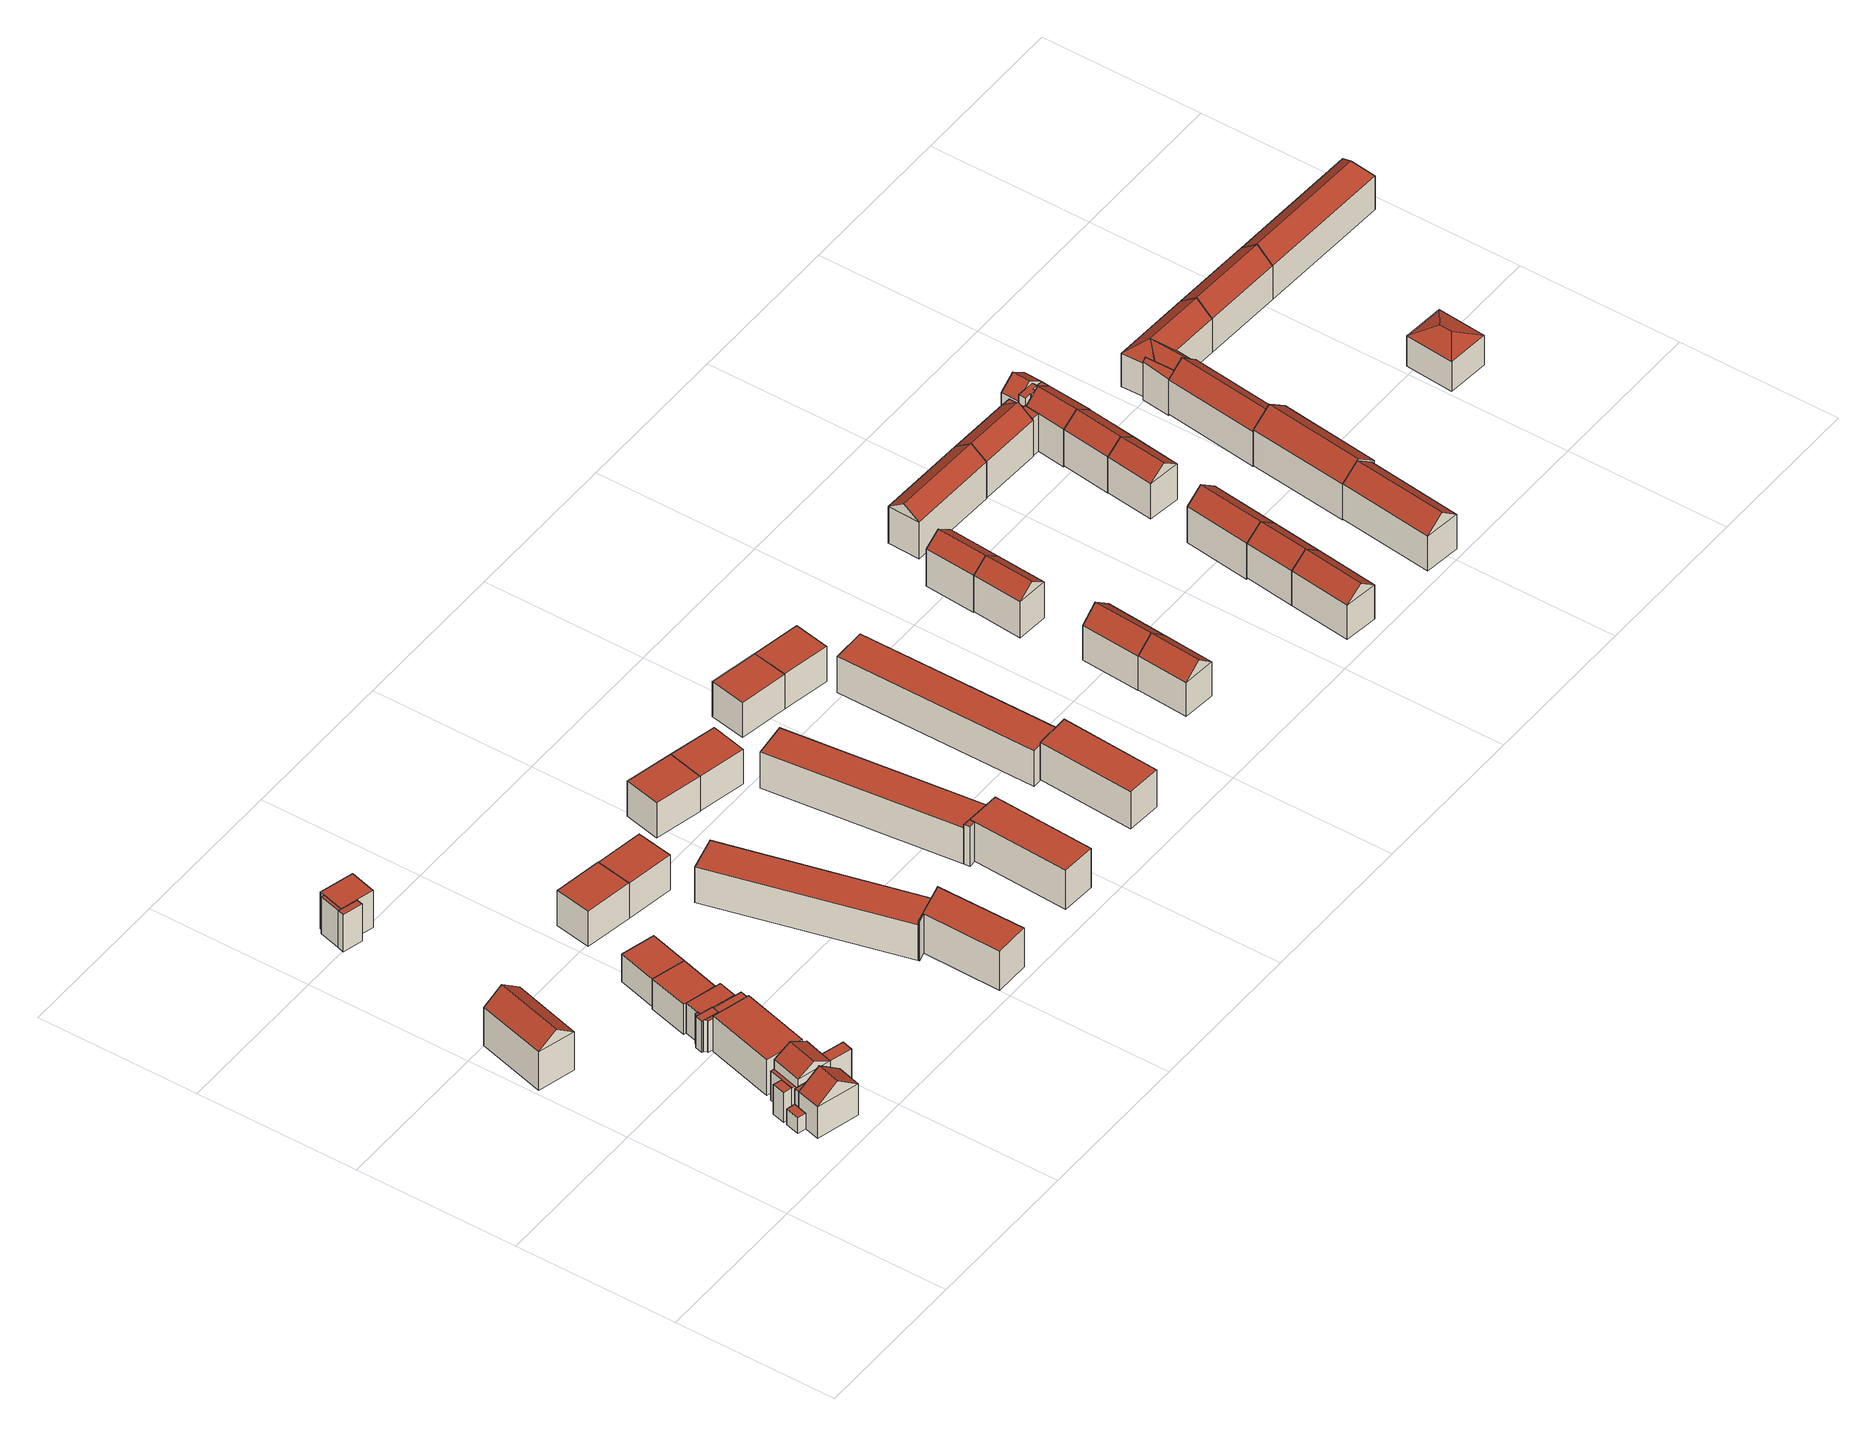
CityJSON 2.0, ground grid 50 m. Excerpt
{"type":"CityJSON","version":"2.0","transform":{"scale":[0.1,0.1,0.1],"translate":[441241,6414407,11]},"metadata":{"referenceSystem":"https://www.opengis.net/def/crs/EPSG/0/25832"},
"CityObjects":{
"building1":{"type":"Building","attributes":{"function":"31001_1010","roofType":"3100","measuredHeight":17.87,"storeysAboveGround":4},"geometry":[{"type":"Solid","lod":"2","boundaries":[[[[0,1,2,3]],[[4,5,1,0]],[[6,7,5,4]],[[3,2,7,6]],[[0,8,4]],[[6,9,3]],[[3,9,8,0]],[[4,8,9,6]],[[1,5,7,2]]]],"semantics":{"surfaces":[{"type":"WallSurface"},{"type":"RoofSurface","Flaechenneigung":"53.3262063543218","Flaechenrichtung":"285.174370430867","Flaechengroesse":"165.221663962903"},{"type":"RoofSurface","Flaechenneigung":"53.3262239040258","Flaechenrichtung":"105.172777276042","Flaechengroesse":"165.224297874165"},{"type":"GroundSurface"}],"values":[[0,0,0,0,0,0,1,2,3]]}}]},
"building2":{"type":"Building","attributes":{"function":"31001_1010"},"children":["building2-1","building2-2","building2-3"]},
"building2-1":{"type":"BuildingPart","attributes":{"roofType":"1000","measuredHeight":5.47,"storeysAboveGround":3},"parents":["building2"],"geometry":[{"type":"Solid","lod":"2","boundaries":[[[[10,11,12,13]],[[14,15,11,10]],[[16,17,15,14]],[[13,12,17,16]],[[14,10,13,16]],[[11,15,17,12]]]],"semantics":{"surfaces":[{"type":"WallSurface"},{"type":"RoofSurface","Flaechenneigung":"90","Flaechenrichtung":"0","Flaechengroesse":"11.9867697194976"},{"type":"GroundSurface"}],"values":[[0,0,0,0,1,2]]}}]},
"building2-2":{"type":"BuildingPart","attributes":{"roofType":"1000","measuredHeight":11.01,"storeysAboveGround":3},"parents":["building2"],"geometry":[{"type":"Solid","lod":"2","boundaries":[[[[18,19,20,21]],[[22,23,19,18]],[[24,15,23,22]],[[21,20,15,24]],[[22,18,21,24]],[[19,23,15,20]]]],"semantics":{"surfaces":[{"type":"WallSurface"},{"type":"RoofSurface","Flaechenneigung":"90","Flaechenrichtung":"0","Flaechengroesse":"14.927198244643"},{"type":"GroundSurface"}],"values":[[0,0,0,0,1,2]]}}]},
"building2-3":{"type":"BuildingPart","attributes":{"roofType":"3100","measuredHeight":16.11,"storeysAboveGround":3},"parents":["building2"],"geometry":[{"type":"Solid","lod":"2","boundaries":[[[[25,26,27,28]],[[29,30,26,25]],[[22,23,30,29]],[[28,27,23,22]],[[25,31,29]],[[22,32,28]],[[28,32,31,25]],[[29,31,32,22]],[[26,30,23,27]]]],"semantics":{"surfaces":[{"type":"WallSurface"},{"type":"RoofSurface","Flaechenneigung":"53.3570650582758","Flaechenrichtung":"105.169505049683","Flaechengroesse":"64.5925105386261"},{"type":"RoofSurface","Flaechenneigung":"53.3572821043724","Flaechenrichtung":"285.171115471322","Flaechengroesse":"64.5947381424266"},{"type":"GroundSurface"}],"values":[[0,0,0,0,0,0,1,2,3]]}}]},
"building3":{"type":"Building","attributes":{"function":"31001_1010"},"children":["building3-1","building3-2","building3-3","building3-4"]},
"building3-1":{"type":"BuildingPart","attributes":{"roofType":"3100","measuredHeight":16.65,"storeysAboveGround":3},"parents":["building3"],"geometry":[{"type":"Solid","lod":"2","boundaries":[[[[33,34,35,36]],[[37,38,34,33]],[[39,40,38,37]],[[36,35,40,39]],[[33,41,37]],[[39,42,36]],[[36,42,41,33]],[[37,41,42,39]],[[34,38,40,35]]]],"semantics":{"surfaces":[{"type":"WallSurface"},{"type":"RoofSurface","Flaechenneigung":"60.4357226356546","Flaechenrichtung":"105.176088720947","Flaechengroesse":"60.1619145577677"},{"type":"RoofSurface","Flaechenneigung":"60.4354948181865","Flaechenrichtung":"285.185744306578","Flaechengroesse":"60.1607860718743"},{"type":"GroundSurface"}],"values":[[0,0,0,0,0,0,1,2,3]]}}]},
"building3-2":{"type":"BuildingPart","attributes":{"roofType":"1000","measuredHeight":10.23,"storeysAboveGround":3},"parents":["building3"],"geometry":[{"type":"Solid","lod":"2","boundaries":[[[[43,44,45,46]],[[47,48,44,43]],[[49,40,48,47]],[[46,45,40,49]],[[47,43,46,49]],[[44,48,40,45]]]],"semantics":{"surfaces":[{"type":"WallSurface"},{"type":"RoofSurface","Flaechenneigung":"90","Flaechenrichtung":"0","Flaechengroesse":"9.62189279402808"},{"type":"GroundSurface"}],"values":[[0,0,0,0,1,2]]}}]},
"building3-3":{"type":"BuildingPart","attributes":{"roofType":"1000","measuredHeight":13.58,"storeysAboveGround":3},"parents":["building3"],"geometry":[{"type":"Solid","lod":"2","boundaries":[[[[50,51,52,53]],[[54,55,51,50]],[[33,34,55,54]],[[53,52,34,33]],[[54,50,53,33]],[[51,55,34,52]]]],"semantics":{"surfaces":[{"type":"WallSurface"},{"type":"RoofSurface","Flaechenneigung":"90","Flaechenrichtung":"0","Flaechengroesse":"24.1473785843687"},{"type":"GroundSurface"}],"values":[[0,0,0,0,1,2]]}}]},
"building3-4":{"type":"BuildingPart","attributes":{"roofType":"1000","measuredHeight":10.23,"storeysAboveGround":3},"parents":["building3"],"geometry":[{"type":"Solid","lod":"2","boundaries":[[[[56,57,44,43]],[[58,59,57,56]],[[60,61,59,58]],[[43,44,61,60]],[[58,56,43,60]],[[57,59,61,44]]]],"semantics":{"surfaces":[{"type":"WallSurface"},{"type":"RoofSurface","Flaechenneigung":"90","Flaechenrichtung":"0","Flaechengroesse":"11.383692796248"},{"type":"GroundSurface"}],"values":[[0,0,0,0,1,2]]}}]},
"building4":{"type":"Building","attributes":{"function":"31001_1010","yearOfConstruction":1968,"roofType":"1000","measuredHeight":12.56,"storeysAboveGround":4},"geometry":[{"type":"Solid","lod":"2","boundaries":[[[[62,63,64,65]],[[66,67,63,62]],[[68,69,67,66]],[[65,64,69,68]],[[66,62,65,68]],[[63,67,69,64]]]],"semantics":{"surfaces":[{"type":"WallSurface"},{"type":"RoofSurface","Flaechenneigung":"90","Flaechenrichtung":"0","Flaechengroesse":"257.862427987061"},{"type":"GroundSurface"}],"values":[[0,0,0,0,1,2]]}}]},
"building5":{"type":"Building","attributes":{"function":"31001_1010"},"children":["building5-1","building5-2","building5-3","building5-4","building5-5"]},
"building5-1":{"type":"BuildingPart","attributes":{"roofType":"1000","measuredHeight":10.43,"storeysAboveGround":3},"parents":["building5"],"geometry":[{"type":"Solid","lod":"2","boundaries":[[[[70,71,72,73]],[[74,75,71,70]],[[76,77,75,74]],[[73,72,77,76]],[[74,70,73,76]],[[71,75,77,72]]]],"semantics":{"surfaces":[{"type":"WallSurface"},{"type":"RoofSurface","Flaechenneigung":"90","Flaechenrichtung":"0","Flaechengroesse":"40.1415553747765"},{"type":"GroundSurface"}],"values":[[0,0,0,0,1,2]]}}]},
"building5-2":{"type":"BuildingPart","attributes":{"roofType":"1000","measuredHeight":11.01,"storeysAboveGround":3},"parents":["building5"],"geometry":[{"type":"Solid","lod":"2","boundaries":[[[[78,79,80,81]],[[82,83,79,78]],[[84,85,83,82]],[[86,87,85,84]],[[81,80,87,86]],[[84,82,78,81,86]],[[79,83,85,87,80]]]],"semantics":{"surfaces":[{"type":"WallSurface"},{"type":"RoofSurface","Flaechenneigung":"90","Flaechenrichtung":"0","Flaechengroesse":"4.60245014057154"},{"type":"GroundSurface"}],"values":[[0,0,0,0,0,1,2]]}}]},
"building5-3":{"type":"BuildingPart","attributes":{"roofType":"1000","measuredHeight":10.88,"storeysAboveGround":3},"parents":["building5"],"geometry":[{"type":"Solid","lod":"2","boundaries":[[[[88,89,90,91]],[[92,71,89,88]],[[93,87,71,92]],[[91,90,87,93]],[[92,88,91,93]],[[89,71,87,90]]]],"semantics":{"surfaces":[{"type":"WallSurface"},{"type":"RoofSurface","Flaechenneigung":"90","Flaechenrichtung":"0","Flaechengroesse":"14.4697387849442"},{"type":"GroundSurface"}],"values":[[0,0,0,0,1,2]]}}]},
"building5-4":{"type":"BuildingPart","attributes":{"roofType":"1000","measuredHeight":10.59,"storeysAboveGround":3},"parents":["building5"],"geometry":[{"type":"Solid","lod":"2","boundaries":[[[[94,95,96,97]],[[98,99,95,94]],[[100,101,99,98]],[[97,96,101,100]],[[98,94,97,100]],[[95,99,101,96]]]],"semantics":{"surfaces":[{"type":"WallSurface"},{"type":"RoofSurface","Flaechenneigung":"90","Flaechenrichtung":"0","Flaechengroesse":"1.1325940558885"},{"type":"GroundSurface"}],"values":[[0,0,0,0,1,2]]}}]},
"building5-5":{"type":"BuildingPart","attributes":{"roofType":"1000","measuredHeight":10.59,"storeysAboveGround":3},"parents":["building5"],"geometry":[{"type":"Solid","lod":"2","boundaries":[[[[102,103,104,105]],[[106,107,103,102]],[[100,101,107,106]],[[105,104,101,100]],[[106,102,105,100]],[[103,107,101,104]]]],"semantics":{"surfaces":[{"type":"WallSurface"},{"type":"RoofSurface","Flaechenneigung":"90","Flaechenrichtung":"0","Flaechengroesse":"66.3403707200503"},{"type":"GroundSurface"}],"values":[[0,0,0,0,1,2]]}}]},
"building6":{"type":"Building","attributes":{"function":"31001_1010","yearOfConstruction":1957,"roofType":"1000","measuredHeight":10.55,"storeysAboveGround":3},"geometry":[{"type":"Solid","lod":"2","boundaries":[[[[108,109,110,111]],[[112,113,109,108]],[[114,115,113,112]],[[111,110,115,114]],[[112,108,111,114]],[[109,113,115,110]]]],"semantics":{"surfaces":[{"type":"WallSurface"},{"type":"RoofSurface","Flaechenneigung":"90","Flaechenrichtung":"0","Flaechengroesse":"133.110974504643"},{"type":"GroundSurface"}],"values":[[0,0,0,0,1,2]]}}]},
"building7":{"type":"Building","attributes":{"function":"31001_1010"},"children":["building7-1","building7-2","building7-3"]},
"building7-1":{"type":"BuildingPart","attributes":{"roofType":"1000","measuredHeight":12.86,"storeysAboveGround":4},"parents":["building7"],"geometry":[{"type":"Solid","lod":"2","boundaries":[[[[116,117,118,119]],[[120,121,117,116]],[[122,123,121,120]],[[119,118,123,122]],[[120,116,119,122]],[[117,121,123,118]]]],"semantics":{"surfaces":[{"type":"WallSurface"},{"type":"RoofSurface","Flaechenneigung":"90","Flaechenrichtung":"0","Flaechengroesse":"13.676892886435"},{"type":"GroundSurface"}],"values":[[0,0,0,0,1,2]]}}]},
"building7-2":{"type":"BuildingPart","attributes":{"roofType":"1000","measuredHeight":12.87,"storeysAboveGround":4},"parents":["building7"],"geometry":[{"type":"Solid","lod":"2","boundaries":[[[[124,125,117,116]],[[126,127,125,124]],[[128,129,127,126]],[[116,117,129,128]],[[126,124,116,128]],[[125,127,129,117]]]],"semantics":{"surfaces":[{"type":"WallSurface"},{"type":"RoofSurface","Flaechenneigung":"90","Flaechenrichtung":"0","Flaechengroesse":"6.84069919198164"},{"type":"GroundSurface"}],"values":[[0,0,0,0,1,2]]}}]},
"building7-3":{"type":"BuildingPart","attributes":{"roofType":"1000","measuredHeight":12.87,"storeysAboveGround":4},"parents":["building7"],"geometry":[{"type":"Solid","lod":"2","boundaries":[[[[130,131,132,133]],[[134,135,131,130]],[[128,129,135,134]],[[133,132,129,128]],[[134,130,133,128]],[[131,135,129,132]]]],"semantics":{"surfaces":[{"type":"WallSurface"},{"type":"RoofSurface","Flaechenneigung":"90","Flaechenrichtung":"0","Flaechengroesse":"90.8068879222436"},{"type":"GroundSurface"}],"values":[[0,0,0,0,1,2]]}}]},
"building8":{"type":"Building","attributes":{"function":"31001_1010","yearOfConstruction":1957,"roofType":"1000","measuredHeight":9.77,"storeysAboveGround":3},"geometry":[{"type":"Solid","lod":"2","boundaries":[[[[136,137,138,108]],[[139,140,137,136]],[[112,141,140,139]],[[108,138,141,112]],[[139,136,108,112]],[[137,140,141,138]]]],"semantics":{"surfaces":[{"type":"WallSurface"},{"type":"RoofSurface","Flaechenneigung":"90","Flaechenrichtung":"0","Flaechengroesse":"130.288778494715"},{"type":"GroundSurface"}],"values":[[0,0,0,0,1,2]]}}]},
"building9":{"type":"Building","attributes":{"function":"31001_1010","yearOfConstruction":1957,"roofType":"1000","measuredHeight":12.39,"storeysAboveGround":4},"geometry":[{"type":"Solid","lod":"2","boundaries":[[[[142,143,144,145]],[[146,147,143,142]],[[148,149,147,146]],[[145,144,149,148]],[[146,142,145,148]],[[143,147,149,144]]]],"semantics":{"surfaces":[{"type":"WallSurface"},{"type":"RoofSurface","Flaechenneigung":"90","Flaechenrichtung":"0","Flaechengroesse":"168.422878486349"},{"type":"GroundSurface"}],"values":[[0,0,0,0,1,2]]}}]},
"building10":{"type":"Building","attributes":{"function":"31001_1010","yearOfConstruction":1968,"roofType":"1000","measuredHeight":12.31,"storeysAboveGround":4},"geometry":[{"type":"Solid","lod":"2","boundaries":[[[[150,151,147,152]],[[153,154,151,150]],[[155,149,154,153]],[[152,147,149,155]],[[153,150,152,155]],[[151,154,149,147]]]],"semantics":{"surfaces":[{"type":"WallSurface"},{"type":"RoofSurface","Flaechenneigung":"90","Flaechenrichtung":"0","Flaechengroesse":"168.854575491762"},{"type":"GroundSurface"}],"values":[[0,0,0,0,1,2]]}}]},
"building11":{"type":"Building","attributes":{"function":"31001_1010"},"children":["building11-1","building11-2","building11-3"]},
"building11-1":{"type":"BuildingPart","attributes":{"roofType":"1000","measuredHeight":13.7,"storeysAboveGround":4},"parents":["building11"],"geometry":[{"type":"Solid","lod":"2","boundaries":[[[[156,157,158,159]],[[160,161,157,156]],[[162,163,161,160]],[[159,158,163,162]],[[160,156,159,162]],[[157,161,163,158]]]],"semantics":{"surfaces":[{"type":"WallSurface"},{"type":"RoofSurface","Flaechenneigung":"90","Flaechenrichtung":"0","Flaechengroesse":"275.22417418438"},{"type":"GroundSurface"}],"values":[[0,0,0,0,1,2]]}}]},
"building11-2":{"type":"BuildingPart","attributes":{"roofType":"1000","measuredHeight":13.7,"storeysAboveGround":4},"parents":["building11"],"geometry":[{"type":"Solid","lod":"2","boundaries":[[[[164,165,166,167]],[[168,169,165,164]],[[156,157,169,168]],[[167,166,157,156]],[[168,164,167,156]],[[165,169,157,166]]]],"semantics":{"surfaces":[{"type":"WallSurface"},{"type":"RoofSurface","Flaechenneigung":"90","Flaechenrichtung":"0","Flaechengroesse":"1.33285164569661"},{"type":"GroundSurface"}],"values":[[0,0,0,0,1,2]]}}]},
"building11-3":{"type":"BuildingPart","attributes":{"roofType":"1000","measuredHeight":12.52,"storeysAboveGround":4},"parents":["building11"],"geometry":[{"type":"Solid","lod":"2","boundaries":[[[[170,171,169,172]],[[173,174,171,170]],[[175,176,174,173]],[[172,169,176,175]],[[173,170,172,175]],[[171,174,176,169]]]],"semantics":{"surfaces":[{"type":"WallSurface"},{"type":"RoofSurface","Flaechenneigung":"90","Flaechenrichtung":"0","Flaechengroesse":"658.351231168427"},{"type":"GroundSurface"}],"values":[[0,0,0,0,1,2]]}}]},
"building12":{"type":"Building","attributes":{"function":"31001_1010","yearOfConstruction":1957,"roofType":"1000","measuredHeight":12.36,"storeysAboveGround":4},"geometry":[{"type":"Solid","lod":"2","boundaries":[[[[177,178,179,180]],[[181,182,178,177]],[[183,184,182,181]],[[180,179,184,183]],[[181,177,180,183]],[[178,182,184,179]]]],"semantics":{"surfaces":[{"type":"WallSurface"},{"type":"RoofSurface","Flaechenneigung":"90","Flaechenrichtung":"0","Flaechengroesse":"168.617750005573"},{"type":"GroundSurface"}],"values":[[0,0,0,0,1,2]]}}]},
"building13":{"type":"Building","attributes":{"function":"31001_1010"},"children":["building13-1","building13-2","building13-3"]},
"building13-1":{"type":"BuildingPart","attributes":{"roofType":"1000","measuredHeight":13.76,"storeysAboveGround":4},"parents":["building13"],"geometry":[{"type":"Solid","lod":"2","boundaries":[[[[185,186,187,188]],[[189,190,186,185]],[[191,192,190,189]],[[188,187,192,191]],[[189,185,188,191]],[[186,190,192,187]]]],"semantics":{"surfaces":[{"type":"WallSurface"},{"type":"RoofSurface","Flaechenneigung":"90","Flaechenrichtung":"0","Flaechengroesse":"332.020972158929"},{"type":"GroundSurface"}],"values":[[0,0,0,0,1,2]]}}]},
"building13-2":{"type":"BuildingPart","attributes":{"roofType":"1000","measuredHeight":13.76,"storeysAboveGround":4},"parents":["building13"],"geometry":[{"type":"Solid","lod":"2","boundaries":[[[[193,194,195,196]],[[197,198,194,193]],[[188,187,198,197]],[[196,195,187,188]],[[197,193,196,188]],[[194,198,187,195]]]],"semantics":{"surfaces":[{"type":"WallSurface"},{"type":"RoofSurface","Flaechenneigung":"90","Flaechenrichtung":"0","Flaechengroesse":"4.09780037588124"},{"type":"GroundSurface"}],"values":[[0,0,0,0,1,2]]}}]},
"building13-3":{"type":"BuildingPart","attributes":{"roofType":"1000","measuredHeight":12.62,"storeysAboveGround":4},"parents":["building13"],"geometry":[{"type":"Solid","lod":"2","boundaries":[[[[199,200,198,201]],[[202,203,200,199]],[[204,205,203,202]],[[201,198,205,204]],[[202,199,201,204]],[[200,203,205,198]]]],"semantics":{"surfaces":[{"type":"WallSurface"},{"type":"RoofSurface","Flaechenneigung":"90","Flaechenrichtung":"0","Flaechengroesse":"633.548157967728"},{"type":"GroundSurface"}],"values":[[0,0,0,0,1,2]]}}]},
"building14":{"type":"Building","attributes":{"function":"31001_1010","yearOfConstruction":1957,"roofType":"1000","measuredHeight":12.21,"storeysAboveGround":4},"geometry":[{"type":"Solid","lod":"2","boundaries":[[[[206,207,208,181]],[[209,210,207,206]],[[183,211,210,209]],[[181,208,211,183]],[[209,206,181,183]],[[207,210,211,208]]]],"semantics":{"surfaces":[{"type":"WallSurface"},{"type":"RoofSurface","Flaechenneigung":"90","Flaechenrichtung":"0","Flaechengroesse":"168.77501399601"},{"type":"GroundSurface"}],"values":[[0,0,0,0,1,2]]}}]},
"building15":{"type":"Building","attributes":{"function":"31001_1010","yearOfConstruction":1957,"roofType":"1000","measuredHeight":12.98,"storeysAboveGround":4},"geometry":[{"type":"Solid","lod":"2","boundaries":[[[[212,213,214,215]],[[216,217,213,212]],[[218,219,217,216]],[[215,214,219,218]],[[216,212,215,218]],[[213,217,219,214]]]],"semantics":{"surfaces":[{"type":"WallSurface"},{"type":"RoofSurface","Flaechenneigung":"90","Flaechenrichtung":"0","Flaechengroesse":"322.295426498739"},{"type":"GroundSurface"}],"values":[[0,0,0,0,1,2]]}}]},
"building16":{"type":"Building","attributes":{"function":"31001_1010","yearOfConstruction":1957,"roofType":"1000","measuredHeight":12.26,"storeysAboveGround":4},"geometry":[{"type":"Solid","lod":"2","boundaries":[[[[220,221,222,223]],[[224,225,221,220]],[[226,227,225,224]],[[223,222,227,226]],[[224,220,223,226]],[[221,225,227,222]]]],"semantics":{"surfaces":[{"type":"WallSurface"},{"type":"RoofSurface","Flaechenneigung":"90","Flaechenrichtung":"0","Flaechengroesse":"168.439727989619"},{"type":"GroundSurface"}],"values":[[0,0,0,0,1,2]]}}]},
"building17":{"type":"Building","attributes":{"function":"31001_1010","yearOfConstruction":1957,"roofType":"1000","measuredHeight":12.6,"storeysAboveGround":4},"geometry":[{"type":"Solid","lod":"2","boundaries":[[[[228,229,230,231]],[[232,233,229,228]],[[234,235,233,232]],[[231,230,235,234]],[[232,228,231,234]],[[229,233,235,230]]]],"semantics":{"surfaces":[{"type":"WallSurface"},{"type":"RoofSurface","Flaechenneigung":"90","Flaechenrichtung":"0","Flaechengroesse":"646.81801200865"},{"type":"GroundSurface"}],"values":[[0,0,0,0,1,2]]}}]},
"building18":{"type":"Building","attributes":{"function":"31001_1010","yearOfConstruction":1957,"roofType":"1000","measuredHeight":12.27,"storeysAboveGround":4},"geometry":[{"type":"Solid","lod":"2","boundaries":[[[[236,221,225,237]],[[238,239,221,236]],[[240,241,239,238]],[[237,225,241,240]],[[238,236,237,240]],[[221,239,241,225]]]],"semantics":{"surfaces":[{"type":"WallSurface"},{"type":"RoofSurface","Flaechenneigung":"90","Flaechenrichtung":"0","Flaechengroesse":"164.881078001028"},{"type":"GroundSurface"}],"values":[[0,0,0,0,1,2]]}}]},
"building19":{"type":"Building","attributes":{"function":"31001_1010","yearOfConstruction":1978,"roofType":"3100","measuredHeight":16.3,"storeysAboveGround":4},"geometry":[{"type":"Solid","lod":"2","boundaries":[[[[242,243,244,245]],[[246,247,243,242]],[[248,249,247,246]],[[245,244,249,248]],[[242,250,246]],[[248,251,245]],[[245,251,250,242]],[[246,250,251,248]],[[243,247,249,244]]]],"semantics":{"surfaces":[{"type":"WallSurface"},{"type":"RoofSurface","Flaechenneigung":"49.6565170938041","Flaechenrichtung":"94.4942833367131","Flaechengroesse":"108.002213093602"},{"type":"RoofSurface","Flaechenneigung":"49.6554458917428","Flaechenrichtung":"274.185987016525","Flaechengroesse":"108.003320143643"},{"type":"GroundSurface"}],"values":[[0,0,0,0,0,0,1,2,3]]}}]},
"building20":{"type":"Building","attributes":{"function":"31001_1010","yearOfConstruction":1994,"roofType":"3100","measuredHeight":16.58,"storeysAboveGround":4},"geometry":[{"type":"Solid","lod":"2","boundaries":[[[[252,253,254,255]],[[256,257,253,252]],[[258,259,257,256]],[[255,254,259,258]],[[252,260,256]],[[258,251,255]],[[255,251,260,252]],[[256,260,251,258]],[[253,257,259,254]]]],"semantics":{"surfaces":[{"type":"WallSurface"},{"type":"RoofSurface","Flaechenneigung":"49.2901648306681","Flaechenrichtung":"274.18980639503","Flaechengroesse":"127.957667747034"},{"type":"RoofSurface","Flaechenneigung":"49.2901606285414","Flaechenrichtung":"94.4993783004912","Flaechengroesse":"128.406912823197"},{"type":"GroundSurface"}],"values":[[0,0,0,0,0,0,1,2,3]]}}]},
"building21":{"type":"Building","attributes":{"function":"31001_1010","yearOfConstruction":1978,"roofType":"3100","measuredHeight":16.32,"storeysAboveGround":4},"geometry":[{"type":"Solid","lod":"2","boundaries":[[[[261,262,263,264]],[[265,266,262,261]],[[267,268,266,265]],[[264,263,268,267]],[[261,269,265]],[[267,270,264]],[[264,270,269,261]],[[265,269,270,267]],[[262,266,268,263]]]],"semantics":{"surfaces":[{"type":"WallSurface"},{"type":"RoofSurface","Flaechenneigung":"53.4220950874792","Flaechenrichtung":"274.527224844987","Flaechengroesse":"93.1942657106724"},{"type":"RoofSurface","Flaechenneigung":"53.4220950948495","Flaechenrichtung":"94.527224845243","Flaechengroesse":"93.1942657087378"},{"type":"GroundSurface"}],"values":[[0,0,0,0,0,0,1,2,3]]}}]},
"building22":{"type":"Building","attributes":{"function":"31001_1010","yearOfConstruction":1957,"roofType":"3100","measuredHeight":16.58,"storeysAboveGround":4},"geometry":[{"type":"Solid","lod":"2","boundaries":[[[[265,271,272,273]],[[261,274,271,265]],[[275,276,274,261]],[[273,272,276,275]],[[265,269,261]],[[275,277,273]],[[273,277,269,265]],[[261,269,277,275]],[[271,274,276,272]]]],"semantics":{"surfaces":[{"type":"WallSurface"},{"type":"RoofSurface","Flaechenneigung":"53.4094845970474","Flaechenrichtung":"94.5273518390461","Flaechengroesse":"94.3454330787803"},{"type":"RoofSurface","Flaechenneigung":"53.4095729770566","Flaechenrichtung":"274.527351839992","Flaechengroesse":"94.3454330749965"},{"type":"GroundSurface"}],"values":[[0,0,0,0,0,0,1,2,3]]}}]},
"building23":{"type":"Building","attributes":{"function":"31001_1010","yearOfConstruction":1957,"roofType":"3100","measuredHeight":16.22,"storeysAboveGround":4},"geometry":[{"type":"Solid","lod":"2","boundaries":[[[[278,279,280,281]],[[282,283,279,278]],[[284,285,283,282]],[[281,280,285,284]],[[278,286,282]],[[284,287,281]],[[281,287,286,278]],[[282,286,287,284]],[[279,283,285,280]]]],"semantics":{"surfaces":[{"type":"WallSurface"},{"type":"RoofSurface","Flaechenneigung":"51.2803716904245","Flaechenrichtung":"277.180779723558","Flaechengroesse":"129.677704665972"},{"type":"RoofSurface","Flaechenneigung":"51.2802803933556","Flaechenrichtung":"97.1800124258863","Flaechengroesse":"129.745405800096"},{"type":"GroundSurface"}],"values":[[0,0,0,0,0,0,1,2,3]]}}]},
"building24":{"type":"Building","attributes":{"function":"31001_1010","yearOfConstruction":1957,"roofType":"3100","measuredHeight":16.57,"storeysAboveGround":4},"geometry":[{"type":"Solid","lod":"2","boundaries":[[[[288,289,290,291]],[[292,293,289,288]],[[294,295,293,292]],[[291,290,295,294]],[[288,296,292]],[[294,297,291]],[[291,297,296,288]],[[292,296,297,294]],[[289,293,295,290]]]],"semantics":{"surfaces":[{"type":"WallSurface"},{"type":"RoofSurface","Flaechenneigung":"53.8437083852105","Flaechenrichtung":"2.56278153862022","Flaechengroesse":"174.925698395445"},{"type":"RoofSurface","Flaechenneigung":"53.8436919760523","Flaechenrichtung":"182.561587562623","Flaechengroesse":"175.281713006047"},{"type":"GroundSurface"}],"values":[[0,0,0,0,0,0,1,2,3]]}}]},
"building25":{"type":"Building","attributes":{"function":"31001_1010","yearOfConstruction":1957,"roofType":"3100","measuredHeight":16.27,"storeysAboveGround":4},"geometry":[{"type":"Solid","lod":"2","boundaries":[[[[298,299,279,278]],[[300,301,299,298]],[[282,283,301,300]],[[278,279,283,282]],[[298,302,300]],[[282,286,278]],[[278,286,302,298]],[[300,302,286,282]],[[299,301,283,279]]]],"semantics":{"surfaces":[{"type":"WallSurface"},{"type":"RoofSurface","Flaechenneigung":"51.4071643902843","Flaechenrichtung":"277.183144437233","Flaechengroesse":"104.444824851987"},{"type":"RoofSurface","Flaechenneigung":"51.4072345814623","Flaechenrichtung":"97.1842211177721","Flaechengroesse":"104.160316900391"},{"type":"GroundSurface"}],"values":[[0,0,0,0,0,0,1,2,3]]}}]},
"building26":{"type":"Building","attributes":{"function":"31001_1010","yearOfConstruction":1957,"roofType":"3100","measuredHeight":16.96,"storeysAboveGround":4},"geometry":[{"type":"Solid","lod":"2","boundaries":[[[[303,304,305,298]],[[306,307,304,303]],[[300,308,307,306]],[[298,305,308,300]],[[303,309,306]],[[300,302,298]],[[298,302,309,303]],[[306,309,302,300]],[[304,307,308,305]]]],"semantics":{"surfaces":[{"type":"WallSurface"},{"type":"RoofSurface","Flaechenneigung":"51.2133741750584","Flaechenrichtung":"277.183782989908","Flaechengroesse":"139.681493367766"},{"type":"RoofSurface","Flaechenneigung":"51.2133461849161","Flaechenrichtung":"97.1824939642109","Flaechengroesse":"139.895235085034"},{"type":"GroundSurface"}],"values":[[0,0,0,0,0,0,1,2,3]]}}]},
"building27":{"type":"Building","attributes":{"function":"31001_1010","yearOfConstruction":1957,"roofType":"3100","measuredHeight":16.24,"storeysAboveGround":4},"geometry":[{"type":"Solid","lod":"2","boundaries":[[[[310,311,312,313]],[[314,315,311,310]],[[316,317,315,314]],[[313,312,317,316]],[[310,318,314]],[[316,319,313]],[[313,319,318,310]],[[314,318,319,316]],[[311,315,317,312]]]],"semantics":{"surfaces":[{"type":"WallSurface"},{"type":"RoofSurface","Flaechenneigung":"52.9349854168434","Flaechenrichtung":"277.286983963565","Flaechengroesse":"94.5830578889252"},{"type":"RoofSurface","Flaechenneigung":"52.9351304595754","Flaechenrichtung":"97.2530219440706","Flaechengroesse":"94.7227690640424"},{"type":"GroundSurface"}],"values":[[0,0,0,0,0,0,1,2,3]]}}]},
"building28":{"type":"Building","attributes":{"function":"31001_1010"},"children":["building28-1","building28-2","building28-3","building28-4"]},
"building28-1":{"type":"BuildingPart","attributes":{"roofType":"3100","measuredHeight":16.39,"storeysAboveGround":4},"parents":["building28"],"geometry":[{"type":"Solid","lod":"2","boundaries":[[[[320,321,322,288]],[[323,324,321,320]],[[292,325,324,323]],[[288,322,325,292]],[[320,326,323]],[[292,296,288]],[[288,296,326,320]],[[323,326,296,292]],[[321,324,325,322]]]],"semantics":{"surfaces":[{"type":"WallSurface"},{"type":"RoofSurface","Flaechenneigung":"53.5768313541766","Flaechenrichtung":"2.56452696169007","Flaechengroesse":"122.091847697999"},{"type":"RoofSurface","Flaechenneigung":"53.5768250054819","Flaechenrichtung":"182.564138503885","Flaechengroesse":"121.694410712167"},{"type":"GroundSurface"}],"values":[[0,0,0,0,0,0,1,2,3]]}}]},
"building28-2":{"type":"BuildingPart","attributes":{"roofType":"1000","measuredHeight":12.73,"storeysAboveGround":4},"parents":["building28"],"geometry":[{"type":"Solid","lod":"2","boundaries":[[[[320,321,327,328]],[[329,330,321,320]],[[331,332,330,329]],[[328,327,332,331]],[[329,320,328,331]],[[321,330,332,327]]]],"semantics":{"surfaces":[{"type":"WallSurface"},{"type":"RoofSurface","Flaechenneigung":"90","Flaechenrichtung":"0","Flaechengroesse":"13.7422312380058"},{"type":"GroundSurface"}],"values":[[0,0,0,0,1,2]]}}]},
"building28-3":{"type":"BuildingPart","attributes":{"roofType":"3100","measuredHeight":17.17,"storeysAboveGround":4},"parents":["building28"],"geometry":[{"type":"Solid","lod":"2","boundaries":[[[[333,334,335,336]],[[337,338,334,333]],[[339,340,338,337]],[[336,335,340,339]],[[333,341,337]],[[339,342,336]],[[336,342,341,333]],[[337,341,342,339]],[[334,338,340,335]]]],"semantics":{"surfaces":[{"type":"WallSurface"},{"type":"RoofSurface","Flaechenneigung":"52.5703156462643","Flaechenrichtung":"93.0145908514188","Flaechengroesse":"33.6649039400448"},{"type":"RoofSurface","Flaechenneigung":"52.5701291457598","Flaechenrichtung":"272.920761780162","Flaechengroesse":"33.5947460446098"},{"type":"GroundSurface"}],"values":[[0,0,0,0,0,0,1,2,3]]}}]},
"building28-4":{"type":"BuildingPart","attributes":{"roofType":"1000","measuredHeight":15.95,"storeysAboveGround":4},"parents":["building28"],"geometry":[{"type":"Solid","lod":"2","boundaries":[[[[343,344,345,346]],[[347,348,344,343]],[[349,332,348,347]],[[350,338,332,349]],[[351,352,338,350]],[[353,354,352,351]],[[355,356,354,353]],[[346,345,356,355]],[[353,351,350,349,347,343,346,355]],[[344,348,332,338,352,354,356,345]]]],"semantics":{"surfaces":[{"type":"WallSurface"},{"type":"RoofSurface","Flaechenneigung":"90","Flaechenrichtung":"0","Flaechengroesse":"12.2073521416568"},{"type":"GroundSurface"}],"values":[[0,0,0,0,0,0,0,0,1,2]]}}]},
"building29":{"type":"Building","attributes":{"function":"31001_1010","yearOfConstruction":1978,"roofType":"3100","measuredHeight":16.48,"storeysAboveGround":4},"geometry":[{"type":"Solid","lod":"2","boundaries":[[[[357,358,359,310]],[[360,361,358,357]],[[314,362,361,360]],[[310,359,362,314]],[[357,363,360]],[[314,318,310]],[[310,318,363,357]],[[360,363,318,314]],[[358,361,362,359]]]],"semantics":{"surfaces":[{"type":"WallSurface"},{"type":"RoofSurface","Flaechenneigung":"53.1101579816984","Flaechenrichtung":"277.287506098417","Flaechengroesse":"96.5045577503496"},{"type":"RoofSurface","Flaechenneigung":"53.1102806289866","Flaechenrichtung":"97.2494639298704","Flaechengroesse":"96.4838427833714"},{"type":"GroundSurface"}],"values":[[0,0,0,0,0,0,1,2,3]]}}]},
"building30":{"type":"Building","attributes":{"function":"31001_1010","yearOfConstruction":1957,"roofType":"3100","measuredHeight":16.63,"storeysAboveGround":4},"geometry":[{"type":"Solid","lod":"2","boundaries":[[[[364,365,366,367]],[[368,369,365,364]],[[370,371,369,368]],[[367,366,371,370]],[[364,372,368]],[[370,373,367]],[[367,373,372,364]],[[368,372,373,370]],[[365,369,371,366]]]],"semantics":{"surfaces":[{"type":"WallSurface"},{"type":"RoofSurface","Flaechenneigung":"51.488062809701","Flaechenrichtung":"276.939729727811","Flaechengroesse":"209.371815297383"},{"type":"RoofSurface","Flaechenneigung":"51.4880251535192","Flaechenrichtung":"97.0223065995296","Flaechengroesse":"209.369581343482"},{"type":"GroundSurface"}],"values":[[0,0,0,0,0,0,1,2,3]]}}]},
"building31":{"type":"Building","attributes":{"function":"31001_1010"},"children":["building31-1","building31-2","building31-3"]},
"building31-1":{"type":"BuildingPart","attributes":{"roofType":"3100","measuredHeight":16.82,"storeysAboveGround":4},"parents":["building31"],"geometry":[{"type":"Solid","lod":"2","boundaries":[[[[374,375,376,377]],[[378,379,375,374]],[[380,381,379,378]],[[377,376,381,380]],[[374,382,378]],[[380,383,377]],[[377,383,382,374]],[[378,382,383,380]],[[375,379,381,376]]]],"semantics":{"surfaces":[{"type":"WallSurface"},{"type":"RoofSurface","Flaechenneigung":"53.7763841707848","Flaechenrichtung":"95.6934878970022","Flaechengroesse":"83.0700909843001"},{"type":"RoofSurface","Flaechenneigung":"53.7647888633551","Flaechenrichtung":"276.74468501731","Flaechengroesse":"80.7637943434167"},{"type":"GroundSurface"}],"values":[[0,0,0,0,0,0,1,2,3]]}}]},
"building31-2":{"type":"BuildingPart","attributes":{"roofType":"1000","measuredHeight":13.22,"storeysAboveGround":4},"parents":["building31"],"geometry":[{"type":"Solid","lod":"2","boundaries":[[[[384,385,376,377]],[[386,387,385,384]],[[388,389,387,386]],[[390,391,389,388]],[[333,392,391,390]],[[377,376,392,333]],[[390,388,386,384,377,333]],[[385,387,389,391,392,376]]]],"semantics":{"surfaces":[{"type":"WallSurface"},{"type":"RoofSurface","Flaechenneigung":"90","Flaechenrichtung":"0","Flaechengroesse":"11.4708254958599"},{"type":"GroundSurface"}],"values":[[0,0,0,0,0,0,1,2]]}}]},
"building31-3":{"type":"BuildingPart","attributes":{"roofType":"1000","measuredHeight":13.22,"storeysAboveGround":4},"parents":["building31"],"geometry":[{"type":"Solid","lod":"2","boundaries":[[[[393,394,395,396]],[[397,398,394,393]],[[399,400,398,397]],[[401,402,400,399]],[[380,381,402,401]],[[396,395,381,380]],[[401,399,397,393,396,380]],[[394,398,400,402,381,395]]]],"semantics":{"surfaces":[{"type":"WallSurface"},{"type":"RoofSurface","Flaechenneigung":"90","Flaechenrichtung":"0","Flaechengroesse":"11.4096443595792"},{"type":"GroundSurface"}],"values":[[0,0,0,0,0,0,1,2]]}}]},
"building32":{"type":"Building","attributes":{"function":"31001_1010","yearOfConstruction":1957,"roofType":"3100","measuredHeight":17.23,"storeysAboveGround":4},"geometry":[{"type":"Solid","lod":"2","boundaries":[[[[403,404,405,406]],[[407,408,404,403]],[[409,410,408,407]],[[406,405,410,409]],[[403,411,407]],[[409,412,406]],[[406,412,411,403]],[[407,411,412,409]],[[404,408,410,405]]]],"semantics":{"surfaces":[{"type":"WallSurface"},{"type":"RoofSurface","Flaechenneigung":"51.8894732111981","Flaechenrichtung":"96.8813174790232","Flaechengroesse":"238.154026876364"},{"type":"RoofSurface","Flaechenneigung":"51.8895252031084","Flaechenrichtung":"276.892037347799","Flaechengroesse":"238.140013503161"},{"type":"GroundSurface"}],"values":[[0,0,0,0,0,0,1,2,3]]}}]},
"building33":{"type":"Building","attributes":{"function":"31001_1010","yearOfConstruction":1957,"roofType":"3100","measuredHeight":16.32,"storeysAboveGround":4},"geometry":[{"type":"Solid","lod":"2","boundaries":[[[[413,414,415,416]],[[417,418,414,413]],[[419,420,418,417]],[[416,415,420,419]],[[413,421,417]],[[419,422,416]],[[416,422,421,413]],[[417,421,422,419]],[[414,418,420,415]]]],"semantics":{"surfaces":[{"type":"WallSurface"},{"type":"RoofSurface","Flaechenneigung":"51.1906885710774","Flaechenrichtung":"276.942043507186","Flaechengroesse":"196.289724983015"},{"type":"RoofSurface","Flaechenneigung":"51.1907011837436","Flaechenrichtung":"97.0229165144915","Flaechengroesse":"196.280156033064"},{"type":"GroundSurface"}],"values":[[0,0,0,0,0,0,1,2,3]]}}]},
"building34":{"type":"Building","attributes":{"function":"31001_1010"},"children":["building34-1","building34-2","building34-3"]},
"building34-1":{"type":"BuildingPart","attributes":{"roofType":"5000","measuredHeight":16.03,"storeysAboveGround":4},"parents":["building34"],"geometry":[{"type":"Solid","lod":"2","boundaries":[[[[423,424,425,426]],[[427,428,424,423]],[[429,430,428,427]],[[426,425,430,429]],[[423,431,427]],[[429,432,426]],[[426,432,431,423]],[[427,431,432,429]],[[424,428,430,425]]]],"semantics":{"surfaces":[{"type":"WallSurface"},{"type":"RoofSurface","Flaechenneigung":"47.9406737707435","Flaechenrichtung":"268.620384388884","Flaechengroesse":"34.6768222112889"},{"type":"RoofSurface","Flaechenneigung":"50.5306208144148","Flaechenrichtung":"182.834311582651","Flaechengroesse":"148.197738106356"},{"type":"RoofSurface","Flaechenneigung":"50.5303105207183","Flaechenrichtung":"2.86603820362438","Flaechengroesse":"152.251657866331"},{"type":"GroundSurface"}],"values":[[0,0,0,0,1,0,2,3,4]]}}]},
"building34-2":{"type":"BuildingPart","attributes":{"roofType":"5000","measuredHeight":16.03,"storeysAboveGround":4},"parents":["building34"],"geometry":[{"type":"Solid","lod":"2","boundaries":[[[[423,424,433,434]],[[435,436,424,423]],[[437,438,436,435]],[[434,433,438,437]],[[423,431,435]],[[437,439,434]],[[434,439,431,423]],[[435,431,439,437]],[[424,436,438,433]]]],"semantics":{"surfaces":[{"type":"WallSurface"},{"type":"RoofSurface","Flaechenneigung":"-50.5541871791008","Flaechenrichtung":"2.82112281510426","Flaechengroesse":"30.5047644891261"},{"type":"RoofSurface","Flaechenneigung":"44.4276605490921","Flaechenrichtung":"271.546921495345","Flaechengroesse":"52.8749889708485"},{"type":"RoofSurface","Flaechenneigung":"44.4574157599885","Flaechenrichtung":"94.4937092441701","Flaechengroesse":"54.7237233627869"},{"type":"GroundSurface"}],"values":[[0,0,0,0,1,0,2,3,4]]}}]},
"building34-3":{"type":"BuildingPart","attributes":{"roofType":"2100","measuredHeight":14.2,"storeysAboveGround":4},"parents":["building34"],"geometry":[{"type":"Solid","lod":"2","boundaries":[[[[440,441,433,442]],[[443,444,441,440]],[[445,446,444,443]],[[442,433,446,445]],[[443,440,442,445]],[[441,444,446,433]]]],"semantics":{"surfaces":[{"type":"WallSurface"},{"type":"RoofSurface","Flaechenneigung":"58.0381604103574","Flaechenrichtung":"268.620384379434","Flaechengroesse":"18.8708802029723"},{"type":"GroundSurface"}],"values":[[0,0,0,0,1,2]]}}]},
"building35":{"type":"Building","attributes":{"function":"31001_1010","yearOfConstruction":2009,"roofType":"3200","measuredHeight":13.03,"storeysAboveGround":2},"geometry":[{"type":"Solid","lod":"2","boundaries":[[[[447,448,449,450]],[[451,452,448,447]],[[453,454,452,451]],[[450,449,454,453]],[[447,455,451]],[[453,456,450]],[[450,456,455,447]],[[451,455,456,453]],[[448,452,454,449]]]],"semantics":{"surfaces":[{"type":"WallSurface"},{"type":"RoofSurface","Flaechenneigung":"64.2729021894927","Flaechenrichtung":"4.91869393424329","Flaechengroesse":"40.0526619220745"},{"type":"RoofSurface","Flaechenneigung":"64.2730501240039","Flaechenrichtung":"184.91429624438","Flaechengroesse":"40.0523973941848"},{"type":"RoofSurface","Flaechenneigung":"67.5725530889507","Flaechenrichtung":"274.918278716202","Flaechengroesse":"66.202481184684"},{"type":"RoofSurface","Flaechenneigung":"67.5727339392917","Flaechenrichtung":"94.9185392327981","Flaechengroesse":"66.1989833724006"},{"type":"GroundSurface"}],"values":[[0,0,0,0,1,2,3,4,5]]}}]},
"building36":{"type":"Building","attributes":{"function":"31001_1010","yearOfConstruction":1957,"roofType":"3100","measuredHeight":16.25,"storeysAboveGround":4},"geometry":[{"type":"Solid","lod":"2","boundaries":[[[[426,457,458,459]],[[429,460,457,426]],[[461,462,460,429]],[[459,458,462,461]],[[426,463,429]],[[461,464,459]],[[459,464,463,426]],[[429,463,464,461]],[[457,460,462,458]]]],"semantics":{"surfaces":[{"type":"WallSurface"},{"type":"RoofSurface","Flaechenneigung":"49.8319512104091","Flaechenrichtung":"182.834793783438","Flaechengroesse":"175.214463170009"},{"type":"RoofSurface","Flaechenneigung":"49.8324939061482","Flaechenrichtung":"2.85893140966196","Flaechengroesse":"175.334186238468"},{"type":"GroundSurface"}],"values":[[0,0,0,0,0,0,1,2,3]]}}]},
"building37":{"type":"Building","attributes":{"function":"31001_1010","yearOfConstruction":1957,"roofType":"5000","measuredHeight":16.45,"storeysAboveGround":4},"geometry":[{"type":"Solid","lod":"2","boundaries":[[[[465,466,467,468]],[[469,470,466,465]],[[471,472,470,469]],[[468,467,472,471]],[[465,473,469]],[[471,474,468]],[[468,474,473,465]],[[469,473,474,471]],[[466,470,472,467]]]],"semantics":{"surfaces":[{"type":"WallSurface"},{"type":"RoofSurface","Flaechenneigung":"35.8366531050367","Flaechenrichtung":"92.8523516226291","Flaechengroesse":"29.7433199398349"},{"type":"RoofSurface","Flaechenneigung":"49.036871387384","Flaechenrichtung":"2.86376086237474","Flaechengroesse":"286.403883665517"},{"type":"RoofSurface","Flaechenneigung":"49.0366163427965","Flaechenrichtung":"182.836295554381","Flaechengroesse":"287.90269310201"},{"type":"GroundSurface"}],"values":[[0,0,0,0,1,0,2,3,4]]}}]}
},
"vertices":[
[64,995,147],[64,995,13],[7,782,13],[7,782,147],[180,963,147],[180,963,13],[122,751,147],[122,751,13],[122,979,192],[64,766,192],
[268,187,67],[268,187,12],[256,144,12],[256,144,67],[294,180,67],[294,180,12],[282,137,67],[282,137,12],
[381,140,122],[381,140,12],[385,155,12],[385,155,122],[290,165,122],[290,165,12],[294,180,122],
[402,56,122],[402,56,12],[422,129,12],[422,129,122],[270,92,122],[270,92,12],[336,74,173],[356,147,173],
[409,149,148],[409,149,12],[435,242,12],[435,242,148],[305,177,148],[305,177,12],[330,270,148],[330,270,12],[357,163,179],[382,256,179],
[297,191,115],[297,191,12],[308,188,12],[308,188,115],[319,273,115],[319,273,12],[330,270,115],
[486,163,148],[486,163,12],[418,182,12],[418,182,148],[477,130,148],[477,130,12],
[270,198,115],[270,198,12],[281,238,115],[281,238,12],[308,231,115],[308,231,12],
[382,498,140],[382,498,15],[325,290,15],[325,290,140],[497,466,140],[497,466,15],[441,259,140],[441,259,15],
[425,530,117],[425,530,12],[414,489,12],[414,489,117],[517,504,117],[517,504,12],[506,464,117],[506,464,12],
[374,507,122],[374,507,12],[416,496,12],[416,496,122],[375,511,122],[375,511,12],[369,519,122],[369,519,12],[418,505,122],[418,505,12],
[371,545,121],[371,545,12],[364,521,12],[364,521,121],[425,530,121],[418,505,121],
[383,554,118],[383,554,12],[375,544,12],[375,544,118],[390,552,118],[390,552,12],[387,541,118],[387,541,12],
[512,566,118],[512,566,12],[402,596,12],[402,596,118],[497,510,118],[497,510,12],
[426,719,118],[426,719,12],[393,598,12],[393,598,118],[529,691,118],[529,691,12],[496,571,118],[496,571,12],
[160,1519,132],[160,1519,3],[154,1498,3],[154,1498,132],[221,1502,132],[221,1502,3],[216,1482,132],[216,1482,3],
[178,1584,132],[178,1584,3],[188,1582,132],[188,1582,3],[170,1516,132],[170,1516,3],
[296,1569,132],[296,1569,3],[192,1597,3],[192,1597,132],[274,1488,132],[274,1488,3],
[458,837,118],[458,837,20],[426,719,20],[561,809,118],[561,809,20],[529,691,20],
[540,1098,138],[540,1098,14],[521,987,14],[521,987,138],[688,1073,138],[688,1073,14],[669,962,138],[669,962,14],
[836,1048,137],[836,1048,14],[688,1073,137],[817,937,137],[817,937,14],[669,962,137],
[991,267,157],[991,267,20],[988,23,20],[988,23,157],[1096,293,157],[1096,293,20],[1096,21,157],[1096,21,20],
[961,255,157],[961,255,20],[991,263,20],[991,263,157],[960,259,157],[960,259,20],
[809,854,145],[809,854,20],[960,259,145],[914,880,145],[914,880,20],[1063,285,145],[1063,285,20],
[982,1187,136],[982,1187,13],[957,1078,13],[957,1078,136],[1129,1154,136],[1129,1154,13],[1104,1044,136],[1104,1044,13],
[1459,366,155],[1459,366,17],[1352,372,17],[1352,372,155],[1442,54,155],[1442,54,17],[1337,60,155],[1337,60,17],
[1329,354,155],[1329,354,17],[1351,356,17],[1351,356,155],[1327,373,155],[1327,373,17],
[1261,966,143],[1261,966,17],[1327,373,143],[1365,977,143],[1365,977,17],[1433,368,143],[1433,368,17],
[1276,1120,136],[1276,1120,14],[1129,1154,14],[1251,1011,136],[1251,1011,14],[1104,1044,14],
[1696,391,152],[1696,391,22],[1676,94,22],[1676,94,152],[1803,391,152],[1803,391,22],[1783,87,152],[1783,87,22],
[1564,1194,135],[1564,1194,13],[1415,1223,13],[1415,1223,135],[1544,1086,135],[1544,1086,13],[1394,1114,135],[1394,1114,13],
[1669,1010,143],[1669,1010,17],[1669,391,17],[1669,391,143],[1773,1010,143],[1773,1010,17],[1773,391,143],[1773,391,17],
[1564,1194,136],[1544,1086,136],[1711,1166,136],[1711,1166,13],[1691,1058,136],[1691,1058,13],
[2202,207,146],[2202,207,27],[2215,366,27],[2215,366,146],[2100,216,146],[2100,216,27],[2111,375,146],[2111,375,27],[2151,211,190],[2163,370,190],
[2124,558,145],[2124,558,25],[2111,375,25],[2111,375,145],[2230,551,145],[2230,551,25],[2215,366,145],[2215,366,25],[2177,555,190],
[2117,895,146],[2117,895,19],[2105,740,19],[2105,740,146],[2213,887,146],[2213,887,19],[2201,732,146],[2201,732,19],[2165,891,182],[2153,736,182],
[2213,887,16],[2225,1044,16],[2225,1044,146],[2117,895,16],[2129,1052,146],[2129,1052,16],[2177,1048,182],
[2594,231,152],[2594,231,32],[2570,40,32],[2570,40,152],[2698,218,152],[2698,218,32],[2674,27,152],[2674,27,32],[2646,224,194],[2622,33,194],
[2493,1214,142],[2493,1214,13],[2208,1226,13],[2208,1226,142],[2489,1115,142],[2489,1115,13],[2204,1127,142],[2204,1127,13],[2491,1164,179],[2206,1177,179],
[2613,385,152],[2613,385,32],[2717,371,152],[2717,371,32],[2665,378,194],
[2639,590,152],[2639,590,25],[2613,385,25],[2743,577,152],[2743,577,25],[2717,371,25],[2691,584,194],
[2677,866,149],[2677,866,25],[2658,718,25],[2658,718,149],[2777,854,149],[2777,854,25],[2758,705,149],[2758,705,25],[2727,860,187],[2708,711,187],
[2691,1205,142],[2691,1205,15],[2493,1214,15],[2686,1106,142],[2686,1106,15],[2489,1115,15],[2689,1155,179],
[2689,1152,15],[2689,1152,142],[2717,1203,142],[2717,1203,15],[2715,1151,142],[2715,1151,15],
[2811,1168,150],[2811,1168,15],[2814,1224,15],[2814,1224,150],[2716,1173,150],[2716,1173,15],[2718,1229,150],[2718,1229,15],[2763,1171,187],[2766,1226,187],
[2735,1146,174],[2735,1146,15],[2754,1146,15],[2754,1146,174],[2735,1150,174],[2735,1150,15],[2715,1151,174],[2716,1173,174],[2772,1170,174],[2772,1170,15],[2771,1154,174],[2771,1154,15],[2755,1155,174],[2755,1155,15],
[2697,1018,149],[2697,1018,22],[2677,866,22],[2797,1005,149],[2797,1005,22],[2777,854,22],[2747,1012,187],
[2936,311,153],[2936,311,31],[2901,19,31],[2901,19,153],[3047,297,153],[3047,297,31],[3011,5,153],[3011,5,31],[2992,304,198],[2956,12,198],
[2797,1005,150],[2797,1005,18],[2809,1143,18],[2809,1143,150],[2697,1018,150],[2697,1018,18],[2713,1147,150],[2713,1147,18],[2747,1012,186],[2761,1145,186],
[2754,1146,150],[2754,1146,18],[2755,1155,150],[2755,1155,18],[2771,1154,150],[2771,1154,18],[2772,1170,150],[2772,1170,18],[2811,1168,18],
[2686,1106,150],[2686,1106,18],[2708,1105,18],[2708,1105,150],[2689,1152,150],[2689,1152,18],[2735,1150,150],[2735,1150,18],[2735,1146,150],[2735,1146,18],
[3057,296,152],[3057,296,27],[3094,602,27],[3094,602,152],[2936,311,152],[2936,311,27],[2973,617,152],[2973,617,27],[2997,303,200],[3034,609,200],
[3009,908,144],[3009,908,23],[2973,617,23],[2973,617,144],[3112,895,144],[3112,895,23],[3076,604,144],[3076,604,23],[3060,902,186],[3025,610,186],
[3032,964,135],[3032,964,18],[3268,952,18],[3268,952,135],[3029,1070,135],[3029,1070,18],[3278,1058,135],[3278,1058,18],[3079,1015,178],[3273,1005,178],
[3033,905,18],[3033,905,135],[3120,960,135],[3120,960,18],[3112,895,135],[3112,895,18],[3073,900,178],
[3009,908,145],[3009,908,18],[3033,905,160],[3019,995,153],[3019,995,18],[3031,996,160],[3031,996,18],
[3506,508,131],[3506,508,27],[3493,359,27],[3493,359,131],[3636,497,131],[3636,497,27],[3623,347,131],[3623,347,27],[3566,447,157],[3563,408,157],
[3268,952,17],[3521,940,17],[3521,940,135],[3278,1058,17],[3531,1045,135],[3531,1045,17],[3273,1005,179],[3526,992,179],
[3956,1024,134],[3956,1024,16],[3531,1045,16],[3531,1045,134],[3950,919,134],[3950,919,16],[3521,940,134],[3521,940,16],[3920,973,180],[3526,992,180]
]}
